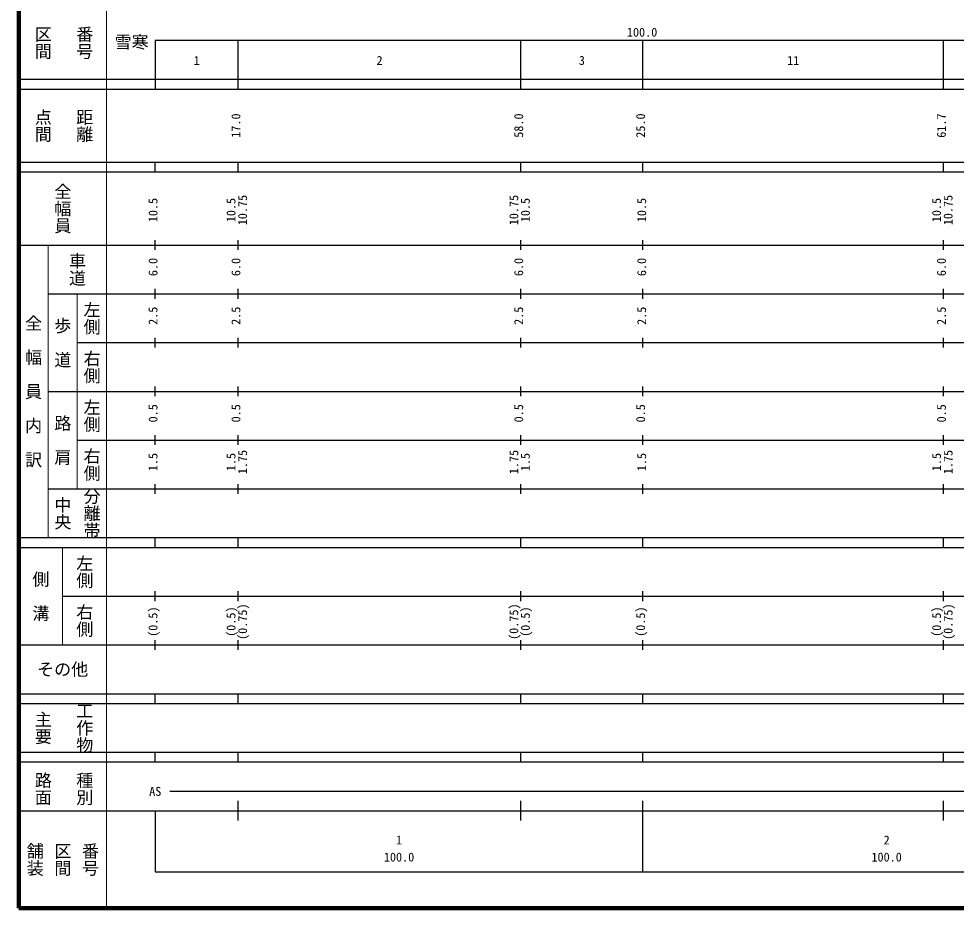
# Model space of a CAD drawing. Units: millimetres, scale not verified. Extents: x 10000 to 170000, y 5000 to 95000.
# Drawn here: x 10000 to 58070, y 5000 to 50602 of the extents above; entities that cross this region are included whole.
import ezdxf
from ezdxf.enums import TextEntityAlignment as Align

# ---------------------------------------------------------------- set-up
doc = ezdxf.new("R2010")
doc.units = ezdxf.units.MM
doc.header["$LTSCALE"] = 250
doc.layers.add('M-TTL', color=2, linetype='Continuous', lineweight=140)
doc.layers.add('M-TTL-BAND', color=7, linetype='Continuous', lineweight=25)
doc.styles.add('@ＭＳ ゴシック', font='')
doc.styles.add('ＭＳ ゴシック', font='')
doc.styles.get('@ＭＳ ゴシック').set_extended_font_data('@MS Gothic')
doc.styles.get('ＭＳ ゴシック').set_extended_font_data('MS Gothic')

msp = doc.modelspace()

# ---------------------------------------------------------------- linework, layer by layer
at = {"layer": 'M-TTL'}
for p, q in [((10000, 95000), (10000, 5000)), ((10000, 5000), (170000, 5000))]:
    msp.add_line(p, q, dxfattribs=at)
at = {"layer": 'M-TTL-BAND', "lineweight": 13}
for p, q in [((14500, 92500), (14500, 5000)), ((11500, 24000), (11500, 39000)), ((13000, 36500), (13000, 26500)), ((12250, 23500), (12250, 18500))]:
    msp.add_line(p, q, dxfattribs=at)
at = {"layer": 'M-TTL-BAND'}
for p, q in [((17000, 49500), (144750, 49500)), ((17000, 49500), (17000, 47000)), ((21250, 47000), (21250, 49500)), ((35750, 47000), (35750, 49500)), ((42000, 47000), (42000, 49500)), ((57425, 47000), (57425, 49500)), ((10000, 47500), (144750, 47500)), ((10000, 47000), (144750, 47000)), ((10000, 43250), (144750, 43250)), ((17000, 42750), (17000, 43250)), ((21250, 42750), (21250, 43250)), ((35750, 42750), (35750, 43250)), ((42000, 42750), (42000, 43250)), ((57425, 42750), (57425, 43250)), ((10000, 42750), (144750, 42750)), ((10000, 39000), (144750, 39000)), ((17000, 38750), (17000, 39250)), ((21250, 38750), (21250, 39250)), ((35750, 38750), (35750, 39250)), ((42000, 38750), (42000, 39250)), ((57425, 38750), (57425, 39250)), ((17000, 36250), (17000, 36750)), ((21250, 36250), (21250, 36750)), ((35750, 36250), (35750, 36750)), ((42000, 36250), (42000, 36750)), ((57425, 36250), (57425, 36750)), ((11500, 36500), (144750, 36500)), ((17000, 33750), (17000, 34250)), ((21250, 33750), (21250, 34250)), ((35750, 33750), (35750, 34250)), ((42000, 33750), (42000, 34250)), ((57425, 33750), (57425, 34250)), ((13000, 34000), (144750, 34000)), ((17000, 31250), (17000, 31750)), ((21250, 31250), (21250, 31750)), ((35750, 31250), (35750, 31750)), ((42000, 31250), (42000, 31750)), ((57425, 31250), (57425, 31750)), ((11500, 31500), (144750, 31500)), ((13000, 29000), (144750, 29000)), ((17000, 28750), (17000, 29250)), ((21250, 28750), (21250, 29250)), ((35750, 28750), (35750, 29250)), ((42000, 28750), (42000, 29250)), ((57425, 28750), (57425, 29250)), ((11500, 26500), (144750, 26500)), ((17000, 26250), (17000, 26750)), ((21250, 26250), (21250, 26750)), ((35750, 26250), (35750, 26750)), ((42000, 26250), (42000, 26750)), ((57425, 26250), (57425, 26750)), ((10000, 24000), (144750, 24000)), ((17000, 23500), (17000, 24000)), ((21250, 23500), (21250, 24000)), ((35750, 23500), (35750, 24000)), ((42000, 23500), (42000, 24000)), ((57425, 23500), (57425, 24000)), ((10000, 23500), (144750, 23500)), ((17000, 20750), (17000, 21250)), ((21250, 20750), (21250, 21250)), ((35750, 20750), (35750, 21250)), ((42000, 20750), (42000, 21250)), ((57425, 20750), (57425, 21250)), ((12250, 21000), (144750, 21000)), ((17000, 18250), (17000, 18750)), ((21250, 18250), (21250, 18750)), ((35750, 18250), (35750, 18750)), ((42000, 18250), (42000, 18750)), ((57425, 18250), (57425, 18750)), ((10000, 18500), (144750, 18500)), ((10000, 16000), (144750, 16000)), ((17000, 15500), (17000, 16000)), ((21250, 15500), (21250, 16000)), ((35750, 15500), (35750, 16000)), ((42000, 15500), (42000, 16000)), ((57425, 15500), (57425, 16000)), ((10000, 15500), (144750, 15500)), ((10000, 13000), (144750, 13000)), ((17000, 12500), (17000, 13000)), ((21250, 12500), (21250, 13000)), ((35750, 12500), (35750, 13000)), ((42000, 12500), (42000, 13000)), ((57425, 12500), (57425, 13000)), ((10000, 12500), (144750, 12500)), ((17750, 11000), (91502.8, 11000)), ((21250, 9500), (21250, 10500)), ((35750, 9500), (35750, 10500)), ((42000, 6875), (42000, 10500)), ((57425, 9500), (57425, 10500)), ((10000, 10000), (144750, 10000)), ((17000, 10000), (17000, 6875)), ((17000, 6875), (144750, 6875))]:
    msp.add_line(p, q, dxfattribs=at)

# ---------------------------------------------------------------- texts
at = {"layer": 'M-TTL-BAND', "style": '@ＭＳ ゴシック'}
for s, p in [('区間', (11250, 49375)), ('番号', (13375, 49375)), ('点間', (11250, 45125)), ('距離', (13375, 45125)), ('全幅員', (12250, 40875)), ('車道', (13000, 37750)), ('左側', (13750, 35250)), ('全\u3000幅\u3000員\u3000内\u3000訳', (10750, 31500)), ('歩\u3000道', (12250, 34000)), ('右側', (13750, 32750)), ('左側', (13750, 30250)), ('路\u3000肩', (12250, 29000)), ('右側', (13750, 27750)), ('分離帯', (13750, 25250)), ('中央', (12250, 25250)), ('左側', (13375, 22250)), ('側\u3000溝', (11125, 21000)), ('右側', (13375, 19750)), ('工作物', (13375, 14250)), ('主要', (11250, 14250)), ('路面', (11250, 11125)), ('種別', (13375, 11125)), ('舗装', (10833.3, 7500)), ('区間', (12250, 7500)), ('番号', (13666.7, 7500))]:
    msp.add_text(s, height=641.5, rotation=270, dxfattribs=at).set_placement(p, align=Align.MIDDLE_CENTER)
at = {"layer": 'M-TTL-BAND', "style": 'ＭＳ ゴシック'}
for s, p in [('100.0', (41961.1, 49548.7)), ('1', (19125, 48101.2)), ('2', (28500, 48101.2)), ('3', (38875, 48101.2)), ('11', (49712.5, 48101.3)), ('AS', (17000, 10625)), ('1', (29500, 8130.8)), ('2', (54500, 8130.8)), ('100.0', (29500, 7258.2)), ('100.0', (54500, 7258.3))]:
    msp.add_text(s, height=458.2, dxfattribs=at).set_placement(p, align=Align.BOTTOM_CENTER)
for s, p in [('雪寒', (15787.6, 49402.4)), ('その他', (12250, 17250))]:
    msp.add_text(s, height=641.5, dxfattribs=at).set_placement(p, align=Align.MIDDLE_CENTER)
for s, p in [('17.0', (21500, 45125)), ('58.0', (36000, 45125)), ('25.0', (42250, 45125)), ('61.7', (57675, 45125)), ('10.5', (17250, 40793.5)), ('10.5', (21250, 40793.5)), ('10.75', (21842.5, 40793.5)), ('10.75', (35750, 40793.5)), ('10.5', (36342.5, 40793.5)), ('10.5', (42307.1, 40793.5)), ('10.5', (57425, 40793.5)), ('10.75', (58017.5, 40793.5)), ('6.0', (17250, 37875)), ('6.0', (21500, 37875)), ('6.0', (36000, 37875)), ('6.0', (42307.1, 37875)), ('6.0', (57675, 37875)), ('2.5', (17250, 35375)), ('2.5', (21500, 35375)), ('2.5', (36000, 35375)), ('2.5', (42307.1, 35375)), ('2.5', (57675, 35375)), ('0.5', (17250, 30375)), ('0.5', (21500, 30375)), ('0.5', (36000, 30375)), ('0.5', (42250, 30375)), ('0.5', (57675, 30375)), ('1.75', (21842.5, 27875)), ('1.75', (35750, 27875)), ('1.75', (58017.5, 27875)), ('1.5', (17250, 27875)), ('1.5', (21250, 27875)), ('1.5', (36342.5, 27875)), ('1.5', (42307.1, 27875)), ('1.5', (57425, 27875)), ('(0.5)', (17250, 19691)), ('(0.5)', (21250, 19691)), ('(0.75)', (21842.5, 19691)), ('(0.75)', (35750, 19691)), ('(0.5)', (36342.5, 19691)), ('(0.5)', (42250, 19691)), ('(0.5)', (57425, 19691)), ('(0.75)', (58017.5, 19691))]:
    msp.add_text(s, height=458.2, rotation=90, dxfattribs=at).set_placement(p, align=Align.BOTTOM_CENTER)

doc.saveas('drawing.dxf')
